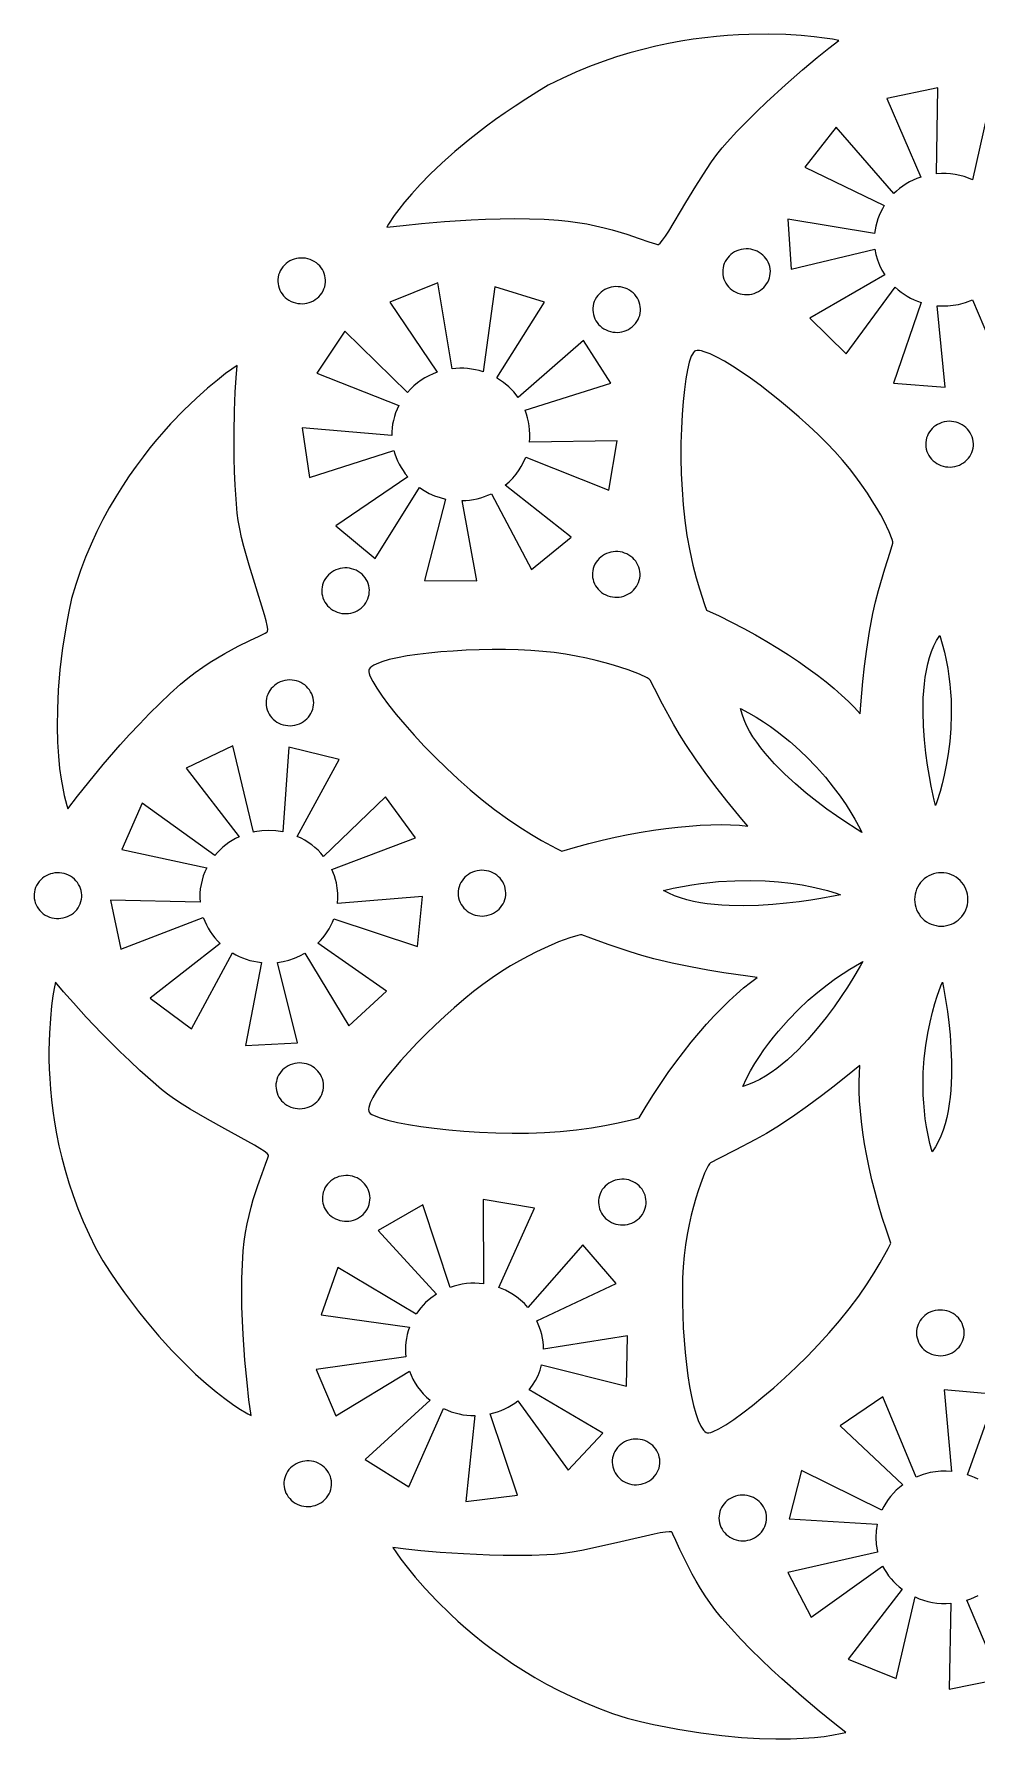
# Model space of a CAD drawing. Extents: x -266 to 266, y -250 to 250.
# Drawn here: x -266 to 10, y -250 to 250 of the extents above; entities that cross this region are included whole.
import ezdxf

# ---------------------------------------------------------------- set-up
doc = ezdxf.new("R2010")
doc.units = 0
doc.layers.add('LAYER_1', color=18, linetype='CONTINUOUS')

msp = doc.modelspace()

# ---------------------------------------------------------------- linework, layer by layer
at = {"layer": 'LAYER_1'}
for points in [[(-162.71, 193.34), (-157.93, 193.9), (-152.57, 194.45), (-145.78, 195.02), (-137.95, 195.51), (-133.77, 195.7), (-129.49, 195.82), (-125.16, 195.87), (-120.82, 195.83), (-116.53, 195.69), (-112.34, 195.44), (-109.53, 195.16), (-106.78, 194.79), (-104.1, 194.32), (-101.51, 193.79), (-99.02, 193.2), (-96.65, 192.58), (-92.33, 191.3), (-88.68, 190.09), (-85.84, 189.09), (-83.92, 188.44), (-83.36, 188.29), (-83.07, 188.27), (-82.56, 188.7), (-81.87, 189.53), (-81.03, 190.73), (-80.05, 192.25), (-75.03, 200.58), (-72.08, 205.44), (-69, 210.27), (-67.45, 212.55), (-65.91, 214.69), (-64.41, 216.63), (-62.94, 218.33), (-60.05, 221.42), (-57.14, 224.4), (-54.23, 227.28), (-51.36, 230.03), (-45.84, 235.1), (-40.81, 239.5), (-36.49, 243.12), (-33.12, 245.84), (-30.15, 248.15), (-32.04, 248.5), (-34.32, 248.85), (-37.4, 249.23), (-41.22, 249.59), (-45.73, 249.87), (-50.87, 250), (-56.57, 249.93), (-59.61, 249.8), (-62.78, 249.6), (-66.05, 249.32), (-69.43, 248.95), (-72.9, 248.49), (-76.47, 247.92), (-80.11, 247.24), (-83.83, 246.45), (-87.62, 245.53), (-91.46, 244.48), (-95.36, 243.29), (-99.3, 241.96), (-103.28, 240.46), (-107.28, 238.81), (-111.31, 236.99), (-115.35, 234.99), (-118.74, 232.93), (-121.98, 230.9), (-125.07, 228.88), (-128.01, 226.88), (-130.81, 224.91), (-133.46, 222.97), (-138.36, 219.2), (-142.73, 215.58), (-146.6, 212.14), (-149.98, 208.91), (-152.91, 205.91), (-155.4, 203.17), (-157.48, 200.71), (-159.18, 198.57), (-160.51, 196.75), (-162.19, 194.23)], [(-58.77, 186.85), (-59.46, 186.66), (-60.11, 186.42), (-60.73, 186.11), (-61.3, 185.76), (-61.83, 185.35), (-62.32, 184.9), (-62.75, 184.41), (-63.14, 183.88), (-63.47, 183.32), (-63.74, 182.73), (-63.96, 182.12), (-64.11, 181.48), (-64.2, 180.83), (-64.22, 180.17), (-64.17, 179.5), (-64.05, 178.82), (-63.86, 178.17), (-63.6, 177.54), (-63.28, 176.95), (-62.91, 176.4), (-62.49, 175.89), (-62.02, 175.43), (-61.51, 175.01), (-60.96, 174.64), (-60.37, 174.32), (-59.76, 174.06), (-59.12, 173.85), (-58.46, 173.7), (-57.78, 173.62), (-57.09, 173.6), (-56.39, 173.65), (-55.69, 173.76), (-55, 173.95), (-54.35, 174.2), (-53.73, 174.5), (-53.16, 174.86), (-52.63, 175.26), (-52.15, 175.71), (-51.71, 176.2), (-51.32, 176.73), (-50.99, 177.29), (-50.72, 177.88), (-50.5, 178.49), (-50.35, 179.13), (-50.26, 179.78), (-50.24, 180.44), (-50.29, 181.11), (-50.41, 181.79), (-50.61, 182.44), (-50.86, 183.07), (-51.18, 183.66), (-51.55, 184.21), (-51.97, 184.72), (-52.44, 185.18), (-52.95, 185.6), (-53.5, 185.97), (-54.09, 186.29), (-54.7, 186.55), (-55.34, 186.76), (-56, 186.91), (-56.68, 186.99), (-57.37, 187.01), (-58.07, 186.96)], [(-193.6, 181.19), (-193.95, 180.6), (-194.23, 179.98), (-194.44, 179.35), (-194.58, 178.71), (-194.66, 178.06), (-194.67, 177.41), (-194.61, 176.77), (-194.49, 176.13), (-194.31, 175.51), (-194.07, 174.91), (-193.77, 174.33), (-193.41, 173.78), (-192.99, 173.26), (-192.52, 172.78), (-191.99, 172.34), (-191.4, 171.95), (-190.78, 171.61), (-190.14, 171.35), (-189.48, 171.15), (-188.81, 171.01), (-188.13, 170.94), (-187.46, 170.93), (-186.79, 170.98), (-186.13, 171.1), (-185.48, 171.27), (-184.85, 171.5), (-184.25, 171.79), (-183.68, 172.14), (-183.14, 172.54), (-182.63, 172.99), (-182.18, 173.5), (-181.77, 174.06), (-181.42, 174.66), (-181.14, 175.28), (-180.93, 175.91), (-180.79, 176.55), (-180.71, 177.2), (-180.7, 177.84), (-180.76, 178.49), (-180.88, 179.12), (-181.06, 179.74), (-181.3, 180.34), (-181.6, 180.92), (-181.96, 181.47), (-182.38, 181.99), (-182.85, 182.47), (-183.38, 182.91), (-183.97, 183.31), (-184.59, 183.64), (-185.23, 183.91), (-185.89, 184.11), (-186.56, 184.24), (-187.23, 184.32), (-187.91, 184.33), (-188.58, 184.27), (-189.24, 184.16), (-189.89, 183.99), (-190.51, 183.75), (-191.12, 183.47), (-191.69, 183.12), (-192.23, 182.72), (-192.74, 182.26), (-193.19, 181.75)], [(-116.48, 171.37), (-131.05, 175.83), (-134.5, 150.98), (-135.61, 151.31), (-136.74, 151.57), (-137.87, 151.77), (-139.01, 151.91), (-140.15, 151.98), (-141.3, 152), (-142.43, 151.95), (-143.56, 151.84), (-147.77, 177.08), (-161.84, 171.35), (-147.92, 150.83), (-149.16, 150.35), (-150.37, 149.8), (-151.54, 149.17), (-152.66, 148.46), (-153.75, 147.68), (-154.78, 146.82), (-155.75, 145.9), (-156.67, 144.9), (-175.05, 162.92), (-183.27, 150.55), (-159.23, 141.06), (-159.72, 139.99), (-160.15, 138.91), (-160.5, 137.82), (-160.79, 136.71), (-161, 135.6), (-161.15, 134.48), (-161.22, 133.36), (-161.24, 132.25), (-187.56, 134.48), (-185.39, 119.96), (-160.64, 127.92), (-160.34, 126.87), (-159.98, 125.85), (-159.56, 124.84), (-159.08, 123.85), (-158.54, 122.89), (-157.95, 121.96), (-157.3, 121.06), (-156.59, 120.19), (-177.63, 105.82), (-166.11, 96.17), (-153.15, 117.04), (-151.78, 116.13), (-150.26, 115.3), (-148.7, 114.61), (-147.11, 114.06), (-145.49, 113.64), (-151.65, 89.71), (-136.36, 89.6), (-140.65, 113.17), (-139.53, 113.22), (-138.42, 113.33), (-137.32, 113.5), (-136.22, 113.72), (-135.15, 114), (-134.09, 114.34), (-133.05, 114.74), (-132.03, 115.18), (-120.32, 92.98), (-108.65, 102.46), (-127.99, 117.7), (-126.84, 118.7), (-125.77, 119.79), (-124.77, 120.98), (-123.86, 122.25), (-123.3, 123.15), (-122.81, 124.08), (-121.97, 125.96), (-97.59, 116.2), (-95.18, 130.69), (-120.91, 130.3), (-120.8, 131.5), (-120.77, 132.7), (-120.82, 133.89), (-120.95, 135.08), (-121.14, 136.26), (-121.42, 137.42), (-121.76, 138.56), (-122.18, 139.69), (-97, 147.63), (-105.01, 160.12), (-124.24, 143.46), (-125.47, 145.04), (-126.89, 146.51), (-128.48, 147.84), (-130.24, 149.03), (-130.47, 149.17)], [(-101.23, 172.8), (-101.58, 172.2), (-101.86, 171.58), (-102.06, 170.95), (-102.21, 170.31), (-102.28, 169.66), (-102.29, 169.02), (-102.24, 168.37), (-102.12, 167.74), (-101.94, 167.12), (-101.7, 166.52), (-101.39, 165.94), (-101.03, 165.39), (-100.62, 164.87), (-100.14, 164.39), (-99.61, 163.95), (-99.03, 163.55), (-98.4, 163.22), (-97.76, 162.95), (-97.1, 162.75), (-96.43, 162.61), (-95.76, 162.54), (-95.08, 162.53), (-94.41, 162.59), (-93.75, 162.7), (-93.11, 162.87), (-92.48, 163.1), (-91.88, 163.39), (-91.3, 163.74), (-90.76, 164.14), (-90.26, 164.6), (-89.8, 165.1), (-89.39, 165.67), (-89.04, 166.26), (-88.76, 166.88), (-88.55, 167.51), (-88.41, 168.15), (-88.34, 168.8), (-88.33, 169.45), (-88.38, 170.09), (-88.5, 170.72), (-88.68, 171.35), (-88.92, 171.95), (-89.23, 172.53), (-89.59, 173.08), (-90, 173.6), (-90.48, 174.08), (-91.01, 174.52), (-91.59, 174.91), (-92.22, 175.24), (-92.86, 175.51), (-93.52, 175.71), (-94.19, 175.85), (-94.86, 175.92), (-95.53, 175.93), (-96.2, 175.88), (-96.87, 175.76), (-97.51, 175.59), (-98.14, 175.36), (-98.74, 175.07), (-99.32, 174.72), (-99.86, 174.32), (-100.36, 173.87), (-100.82, 173.36)], [(-23.9, 50.68), (-23.72, 53.31), (-23.12, 60.14), (-22.62, 64.63), (-21.97, 69.58), (-21.17, 74.79), (-20.19, 80.06), (-19.42, 83.45), (-18.54, 86.84), (-16.68, 93.17), (-15.1, 98.1), (-14.3, 100.71), (-14.33, 101.12), (-14.52, 101.81), (-15.39, 104.01), (-16.89, 107.12), (-17.88, 108.97), (-19.03, 110.97), (-20.33, 113.11), (-21.78, 115.36), (-23.39, 117.71), (-25.15, 120.12), (-27.06, 122.59), (-29.12, 125.07), (-31.32, 127.56), (-33.68, 130.02), (-36.26, 132.56), (-38.96, 135.1), (-41.76, 137.62), (-44.62, 140.1), (-47.52, 142.51), (-50.41, 144.83), (-53.27, 147.02), (-56.06, 149.07), (-58.75, 150.95), (-61.31, 152.63), (-63.71, 154.08), (-65.92, 155.29), (-67.9, 156.23), (-69.62, 156.86), (-70.38, 157.06), (-71.06, 157.17), (-71.65, 157.2), (-72.17, 157.14), (-72.49, 156.97), (-72.8, 156.65), (-73.11, 156.16), (-73.42, 155.52), (-74, 153.81), (-74.54, 151.58), (-75.03, 148.86), (-75.46, 145.73), (-75.83, 142.22), (-76.12, 138.4), (-76.32, 134.33), (-76.44, 130.04), (-76.45, 125.6), (-76.35, 121.06), (-76.14, 116.47), (-75.8, 111.89), (-75.32, 107.37), (-74.7, 102.97), (-73.87, 98.43), (-72.95, 94.26), (-71.99, 90.54), (-71.06, 87.32), (-69.56, 82.73), (-68.94, 81.07), (-65.23, 79.34), (-61.61, 77.54), (-58.06, 75.69), (-54.62, 73.8), (-51.28, 71.87), (-48.05, 69.91), (-44.94, 67.94), (-41.97, 65.95), (-39.13, 63.96), (-36.44, 61.98), (-33.91, 60.01), (-31.54, 58.06), (-29.35, 56.15), (-27.34, 54.28), (-25.52, 52.45)], [(-256.24, 22.8), (-253.38, 26.52), (-250.11, 30.63), (-245.87, 35.76), (-240.86, 41.55), (-238.13, 44.59), (-235.28, 47.65), (-232.33, 50.71), (-229.32, 53.71), (-226.27, 56.6), (-223.19, 59.35), (-221.06, 61.11), (-218.88, 62.77), (-216.69, 64.31), (-214.5, 65.75), (-212.35, 67.08), (-210.24, 68.31), (-206.31, 70.44), (-202.88, 72.15), (-200.17, 73.45), (-198.36, 74.33), (-197.86, 74.62), (-197.66, 74.81), (-197.62, 75.46), (-197.78, 76.51), (-198.11, 77.92), (-198.59, 79.65), (-201.44, 88.87), (-203.09, 94.27), (-204.63, 99.74), (-205.29, 102.39), (-205.85, 104.93), (-206.28, 107.32), (-206.57, 109.5), (-206.91, 113.64), (-207.17, 117.72), (-207.35, 121.72), (-207.45, 125.61), (-207.5, 132.95), (-207.37, 139.48), (-207.14, 144.97), (-206.88, 149.19), (-206.59, 152.85), (-208.16, 151.77), (-209.98, 150.43), (-212.39, 148.55), (-215.29, 146.13), (-218.6, 143.17), (-222.23, 139.69), (-226.1, 135.67), (-228.1, 133.46), (-230.12, 131.11), (-232.16, 128.64), (-234.2, 126.03), (-236.24, 123.29), (-238.26, 120.42), (-240.25, 117.41), (-242.21, 114.28), (-244.12, 111.01), (-245.97, 107.61), (-247.75, 104.07), (-249.44, 100.41), (-251.05, 96.61), (-252.55, 92.68), (-253.94, 88.62), (-255.21, 84.43), (-255.98, 80.66), (-256.66, 77), (-257.26, 73.46), (-257.77, 70.04), (-258.2, 66.74), (-258.56, 63.55), (-259.07, 57.54), (-259.33, 52.01), (-259.39, 46.95), (-259.27, 42.37), (-259.01, 38.27), (-258.65, 34.65), (-258.22, 31.51), (-257.76, 28.86), (-257.31, 26.68), (-256.55, 23.77)], [(0.78, 136.27), (0.09, 136.08), (-0.56, 135.84), (-1.18, 135.53), (-1.75, 135.18), (-2.28, 134.77), (-2.76, 134.32), (-3.2, 133.83), (-3.58, 133.3), (-3.92, 132.74), (-4.19, 132.15), (-4.4, 131.54), (-4.56, 130.9), (-4.65, 130.25), (-4.67, 129.59), (-4.62, 128.92), (-4.5, 128.25), (-4.3, 127.59), (-4.05, 126.96), (-3.73, 126.37), (-3.36, 125.82), (-2.94, 125.31), (-2.47, 124.85), (-1.95, 124.43), (-1.4, 124.06), (-0.82, 123.74), (-0.21, 123.48), (0.43, 123.27), (1.09, 123.13), (1.77, 123.04), (2.46, 123.02), (3.16, 123.07), (3.86, 123.19), (4.55, 123.37), (5.2, 123.62), (5.82, 123.92), (6.39, 124.28), (6.92, 124.68), (7.41, 125.13), (7.84, 125.62), (8.23, 126.15), (8.56, 126.71), (8.83, 127.3), (9.05, 127.91), (9.2, 128.55), (9.29, 129.2), (9.31, 129.86), (9.26, 130.53), (9.14, 131.21), (8.95, 131.87), (8.69, 132.49), (8.37, 133.08), (8, 133.63), (7.58, 134.14), (7.11, 134.61), (6.6, 135.02), (6.05, 135.39), (5.46, 135.71), (4.85, 135.97), (4.21, 136.18), (3.55, 136.33), (2.87, 136.41), (2.18, 136.43), (1.48, 136.38)], [(-101.35, 95.09), (-101.7, 94.49), (-101.98, 93.88), (-102.19, 93.25), (-102.33, 92.6), (-102.41, 91.96), (-102.42, 91.31), (-102.36, 90.67), (-102.24, 90.03), (-102.06, 89.41), (-101.82, 88.81), (-101.52, 88.23), (-101.16, 87.68), (-100.74, 87.16), (-100.27, 86.68), (-99.74, 86.24), (-99.15, 85.85), (-98.53, 85.51), (-97.88, 85.25), (-97.23, 85.04), (-96.56, 84.91), (-95.88, 84.84), (-95.21, 84.83), (-94.54, 84.88), (-93.88, 84.99), (-93.23, 85.17), (-92.6, 85.4), (-92, 85.69), (-91.43, 86.03), (-90.89, 86.44), (-90.38, 86.89), (-89.93, 87.4), (-89.52, 87.96), (-89.17, 88.56), (-88.89, 89.17), (-88.68, 89.81), (-88.54, 90.45), (-88.46, 91.09), (-88.45, 91.74), (-88.51, 92.38), (-88.63, 93.02), (-88.81, 93.64), (-89.05, 94.24), (-89.35, 94.82), (-89.71, 95.37), (-90.13, 95.89), (-90.6, 96.37), (-91.13, 96.81), (-91.72, 97.21), (-92.34, 97.54), (-92.98, 97.81), (-93.64, 98.01), (-94.31, 98.14), (-94.98, 98.22), (-95.66, 98.22), (-96.33, 98.17), (-96.99, 98.06), (-97.64, 97.89), (-98.26, 97.65), (-98.87, 97.36), (-99.44, 97.02), (-99.98, 96.62), (-100.48, 96.16), (-100.94, 95.65)], [(-180.73, 90.3), (-181.07, 89.7), (-181.35, 89.08), (-181.56, 88.45), (-181.7, 87.81), (-181.78, 87.16), (-181.79, 86.51), (-181.73, 85.87), (-181.62, 85.24), (-181.44, 84.62), (-181.19, 84.01), (-180.89, 83.43), (-180.53, 82.88), (-180.11, 82.36), (-179.64, 81.88), (-179.11, 81.44), (-178.52, 81.05), (-177.9, 80.72), (-177.26, 80.45), (-176.6, 80.25), (-175.93, 80.11), (-175.26, 80.04), (-174.58, 80.03), (-173.91, 80.08), (-173.25, 80.2), (-172.61, 80.37), (-171.98, 80.6), (-171.37, 80.89), (-170.8, 81.24), (-170.26, 81.64), (-169.76, 82.09), (-169.3, 82.6), (-168.89, 83.16), (-168.54, 83.76), (-168.26, 84.38), (-168.05, 85.01), (-167.91, 85.65), (-167.84, 86.3), (-167.83, 86.95), (-167.88, 87.59), (-168, 88.22), (-168.18, 88.84), (-168.42, 89.44), (-168.72, 90.02), (-169.08, 90.57), (-169.5, 91.09), (-169.98, 91.58), (-170.51, 92.01), (-171.09, 92.41), (-171.71, 92.74), (-172.36, 93.01), (-173.02, 93.21), (-173.68, 93.35), (-174.36, 93.42), (-175.03, 93.43), (-175.7, 93.38), (-176.36, 93.26), (-177.01, 93.09), (-177.64, 92.86), (-178.24, 92.57), (-178.82, 92.22), (-179.36, 91.82), (-179.86, 91.37), (-180.32, 90.86)], [(-1.82, 23.79), (-2.19, 25.31), (-3.07, 29.44), (-3.59, 32.29), (-4.12, 35.55), (-4.62, 39.15), (-5.03, 43.01), (-5.32, 47.05), (-5.46, 51.18), (-5.39, 55.34), (-5.27, 57.4), (-5.08, 59.43), (-4.81, 61.43), (-4.48, 63.39), (-4.06, 65.29), (-3.55, 67.13), (-2.96, 68.89), (-2.26, 70.57), (-1.47, 72.16), (-0.56, 73.64), (0.17, 71.19), (0.79, 68.77), (1.33, 66.36), (1.77, 63.98), (2.13, 61.63), (2.41, 59.32), (2.61, 57.04), (2.75, 54.81), (2.82, 52.62), (2.83, 50.48), (2.69, 46.37), (2.38, 42.5), (1.92, 38.9), (1.37, 35.61), (0.77, 32.66), (0.14, 30.08), (-0.46, 27.9), (-1.43, 24.86)], [(-56.83, 17.72), (-58.57, 19.75), (-62.99, 25.14), (-65.83, 28.74), (-68.88, 32.78), (-72.01, 37.11), (-75.04, 41.6), (-76.9, 44.58), (-78.68, 47.63), (-81.82, 53.47), (-84.18, 58.11), (-85.46, 60.54), (-85.76, 60.81), (-86.4, 61.2), (-88.6, 62.23), (-91.92, 63.52), (-96.21, 64.92), (-98.69, 65.63), (-101.35, 66.33), (-104.2, 66.99), (-107.2, 67.6), (-110.35, 68.14), (-113.62, 68.6), (-117, 68.97), (-120.48, 69.23), (-124.17, 69.39), (-127.95, 69.47), (-131.79, 69.47), (-135.65, 69.41), (-139.48, 69.27), (-143.24, 69.06), (-146.89, 68.79), (-150.38, 68.46), (-153.69, 68.06), (-156.75, 67.61), (-159.54, 67.09), (-162.02, 66.53), (-164.13, 65.91), (-165.84, 65.25), (-166.53, 64.9), (-167.11, 64.54), (-167.56, 64.16), (-167.89, 63.78), (-168.01, 63.45), (-168.01, 63), (-167.89, 62.45), (-167.65, 61.78), (-166.86, 60.15), (-165.66, 58.17), (-164.08, 55.86), (-162.17, 53.29), (-159.94, 50.49), (-157.43, 47.52), (-154.68, 44.4), (-151.71, 41.2), (-148.55, 37.95), (-145.25, 34.7), (-141.82, 31.49), (-138.31, 28.37), (-134.74, 25.38), (-131.15, 22.58), (-127.32, 19.81), (-123.68, 17.37), (-120.32, 15.28), (-117.36, 13.54), (-112.99, 11.17), (-111.36, 10.37), (-107.42, 11.53), (-103.49, 12.6), (-99.58, 13.57), (-95.72, 14.45), (-91.91, 15.23), (-88.16, 15.92), (-84.48, 16.52), (-80.89, 17.02), (-77.41, 17.42), (-74.03, 17.74), (-70.78, 17.96), (-67.67, 18.1), (-64.7, 18.14), (-61.9, 18.09), (-59.27, 17.95)], [(-197.98, 52.46), (-197.8, 51.8), (-197.55, 51.17), (-197.24, 50.58), (-196.88, 50.02), (-196.46, 49.51), (-196, 49.04), (-195.49, 48.61), (-194.95, 48.24), (-194.37, 47.91), (-193.76, 47.64), (-193.12, 47.43), (-192.46, 47.27), (-191.78, 47.18), (-191.09, 47.15), (-190.39, 47.19), (-189.69, 47.3), (-189, 47.48), (-188.34, 47.72), (-187.73, 48.01), (-187.15, 48.36), (-186.61, 48.76), (-186.12, 49.21), (-185.68, 49.69), (-185.29, 50.22), (-184.95, 50.77), (-184.67, 51.36), (-184.44, 51.97), (-184.28, 52.6), (-184.19, 53.25), (-184.16, 53.91), (-184.2, 54.58), (-184.31, 55.26), (-184.5, 55.92), (-184.74, 56.55), (-185.05, 57.14), (-185.42, 57.7), (-185.83, 58.21), (-186.3, 58.68), (-186.8, 59.11), (-187.35, 59.48), (-187.93, 59.81), (-188.54, 60.08), (-189.18, 60.29), (-189.83, 60.45), (-190.51, 60.54), (-191.2, 60.57), (-191.9, 60.53), (-192.61, 60.42), (-193.3, 60.24), (-193.95, 60), (-194.57, 59.71), (-195.15, 59.36), (-195.68, 58.96), (-196.17, 58.51), (-196.62, 58.03), (-197.01, 57.51), (-197.35, 56.95), (-197.63, 56.36), (-197.85, 55.75), (-198.01, 55.12), (-198.11, 54.47), (-198.14, 53.81), (-198.1, 53.14)], [(-23.39, 15.88), (-24.76, 16.72), (-28.41, 19.07), (-30.86, 20.74), (-33.63, 22.71), (-36.61, 24.94), (-39.73, 27.41), (-42.89, 30.09), (-46.01, 32.94), (-49, 35.95), (-50.42, 37.5), (-51.78, 39.08), (-53.05, 40.68), (-54.24, 42.3), (-55.34, 43.93), (-56.32, 45.58), (-57.19, 47.24), (-57.92, 48.91), (-58.51, 50.57), (-58.95, 52.24), (-56.64, 50.98), (-54.42, 49.68), (-52.28, 48.32), (-50.23, 46.93), (-48.25, 45.5), (-46.36, 44.04), (-44.55, 42.55), (-42.82, 41.05), (-39.6, 38.02), (-36.68, 35), (-34.08, 32.03), (-31.77, 29.17), (-29.76, 26.46), (-28.03, 23.95), (-26.59, 21.69), (-25.42, 19.73), (-23.89, 16.91)], [(-207.89, 41.24), (-221.57, 34.7), (-206, 14.57), (-207.04, 14.06), (-208.04, 13.49), (-209, 12.88), (-209.91, 12.21), (-210.79, 11.5), (-211.61, 10.75), (-212.39, 9.96), (-213.13, 9.12), (-234.47, 24.41), (-240.4, 10.9), (-215.52, 5.48), (-216.06, 4.31), (-216.52, 3.11), (-216.9, 1.87), (-217.2, 0.61), (-217.41, -0.67), (-217.53, -1.97), (-217.55, -3.29), (-217.48, -4.62), (-243.75, -3.98), (-240.67, -18.35), (-216.53, -9.08), (-216.11, -10.18), (-215.63, -11.24), (-215.09, -12.26), (-214.5, -13.24), (-213.84, -14.18), (-213.13, -15.08), (-212.38, -15.94), (-211.57, -16.75), (-232.07, -32.74), (-219.97, -41.71), (-208, -19.45), (-207.03, -20), (-206.02, -20.5), (-204.99, -20.94), (-203.93, -21.33), (-202.85, -21.66), (-201.75, -21.93), (-200.62, -22.14), (-199.48, -22.29), (-204.14, -46.66), (-188.87, -45.89), (-194.73, -22.25), (-193.08, -21.98), (-191.4, -21.56), (-189.78, -21.01), (-188.24, -20.35), (-186.77, -19.56), (-173.81, -40.84), (-162.76, -30.7), (-182.95, -16.66), (-182.19, -15.88), (-181.47, -15.06), (-180.8, -14.2), (-180.18, -13.31), (-179.61, -12.39), (-179.1, -11.44), (-178.64, -10.46), (-178.23, -9.46), (-153.71, -17.56), (-152.22, -2.96), (-177.17, -4.95), (-177.07, -3.47), (-177.09, -1.96), (-177.23, -0.45), (-177.51, 1.07), (-177.76, 2.09), (-178.07, 3.09), (-178.85, 5), (-154.27, 14.3), (-163.06, 26.3), (-181.24, 8.82), (-182.03, 9.75), (-182.88, 10.63), (-183.78, 11.46), (-184.73, 12.22), (-185.73, 12.94), (-186.77, 13.59), (-187.85, 14.18), (-188.96, 14.7), (-176.67, 37.24), (-191.49, 40.84), (-193.18, 16.03), (-195.21, 16.34), (-197.29, 16.45), (-199.4, 16.34), (-201.53, 16.02), (-201.79, 15.96)], [(-265.08, 0.88), (-265.43, 0.28), (-265.71, -0.33), (-265.92, -0.97), (-266.06, -1.61), (-266.14, -2.25), (-266.15, -2.9), (-266.09, -3.54), (-265.97, -4.18), (-265.79, -4.8), (-265.55, -5.4), (-265.25, -5.98), (-264.89, -6.53), (-264.47, -7.05), (-264, -7.53), (-263.47, -7.97), (-262.88, -8.36), (-262.26, -8.7), (-261.62, -8.97), (-260.96, -9.17), (-260.29, -9.3), (-259.62, -9.37), (-258.94, -9.38), (-258.27, -9.33), (-257.61, -9.22), (-256.96, -9.04), (-256.34, -8.81), (-255.73, -8.52), (-255.16, -8.18), (-254.62, -7.78), (-254.12, -7.32), (-253.66, -6.81), (-253.25, -6.25), (-252.9, -5.65), (-252.62, -5.04), (-252.41, -4.41), (-252.27, -3.76), (-252.19, -3.12), (-252.18, -2.47), (-252.24, -1.83), (-252.36, -1.19), (-252.54, -0.57), (-252.78, 0.03), (-253.08, 0.61), (-253.44, 1.16), (-253.86, 1.68), (-254.33, 2.16), (-254.86, 2.6), (-255.45, 2.99), (-256.07, 3.33), (-256.71, 3.59), (-257.37, 3.8), (-258.04, 3.93), (-258.72, 4), (-259.39, 4.01), (-260.06, 3.96), (-260.72, 3.85), (-261.37, 3.67), (-262, 3.44), (-262.6, 3.15), (-263.17, 2.81), (-263.71, 2.41), (-264.22, 1.95), (-264.67, 1.44)], [(-141.64, -3.36), (-141.46, -4.02), (-141.21, -4.65), (-140.9, -5.24), (-140.53, -5.79), (-140.12, -6.31), (-139.66, -6.78), (-139.15, -7.2), (-138.6, -7.58), (-138.02, -7.9), (-137.41, -8.17), (-136.78, -8.39), (-136.12, -8.54), (-135.44, -8.63), (-134.75, -8.66), (-134.05, -8.62), (-133.35, -8.51), (-132.66, -8.34), (-132, -8.1), (-131.38, -7.8), (-130.81, -7.45), (-130.27, -7.06), (-129.78, -6.61), (-129.34, -6.12), (-128.95, -5.6), (-128.61, -5.05), (-128.33, -4.46), (-128.1, -3.85), (-127.94, -3.22), (-127.85, -2.57), (-127.82, -1.9), (-127.86, -1.23), (-127.97, -0.56), (-128.15, 0.1), (-128.4, 0.73), (-128.71, 1.33), (-129.08, 1.88), (-129.49, 2.4), (-129.95, 2.87), (-130.46, 3.29), (-131.01, 3.67), (-131.59, 3.99), (-132.2, 4.26), (-132.83, 4.47), (-133.49, 4.63), (-134.17, 4.72), (-134.86, 4.75), (-135.56, 4.71), (-136.26, 4.6), (-136.95, 4.43), (-137.61, 4.19), (-138.23, 3.89), (-138.8, 3.54), (-139.34, 3.14), (-139.83, 2.7), (-140.27, 2.21), (-140.66, 1.69), (-141, 1.13), (-141.28, 0.55), (-141.51, -0.06), (-141.67, -0.7), (-141.76, -1.35), (-141.79, -2.01), (-141.75, -2.68)], [(-29.62, -2.41), (-31.19, -2.74), (-35.46, -3.53), (-38.41, -4), (-41.79, -4.48), (-45.53, -4.92), (-49.53, -5.29), (-53.73, -5.55), (-58.03, -5.67), (-62.35, -5.6), (-64.5, -5.48), (-66.63, -5.3), (-68.72, -5.06), (-70.76, -4.75), (-72.76, -4.36), (-74.68, -3.89), (-76.54, -3.34), (-78.3, -2.71), (-79.98, -1.97), (-81.55, -1.14), (-78.73, -0.51), (-75.97, 0.03), (-73.26, 0.5), (-70.61, 0.88), (-68.02, 1.19), (-65.49, 1.43), (-60.64, 1.71), (-56.06, 1.77), (-51.79, 1.64), (-47.83, 1.35), (-44.21, 0.94), (-40.94, 0.45), (-38.05, -0.1), (-35.55, -0.66), (-33.47, -1.19), (-30.61, -2.06)], [(-54.14, -26.69), (-56.86, -26.34), (-63.92, -25.31), (-68.56, -24.54), (-73.66, -23.6), (-79.02, -22.48), (-84.44, -21.2), (-87.92, -20.24), (-91.39, -19.18), (-97.84, -16.97), (-102.87, -15.14), (-105.53, -14.2), (-105.95, -14.2), (-106.69, -14.34), (-109.04, -15.03), (-112.37, -16.26), (-116.51, -18.05), (-118.82, -19.16), (-121.26, -20.4), (-123.81, -21.78), (-126.43, -23.31), (-129.12, -24.97), (-131.84, -26.78), (-134.57, -28.73), (-137.29, -30.82), (-140.09, -33.13), (-142.92, -35.55), (-145.73, -38.06), (-148.49, -40.64), (-151.19, -43.25), (-153.79, -45.87), (-156.26, -48.46), (-158.57, -51), (-160.7, -53.45), (-162.62, -55.79), (-164.29, -58), (-165.69, -60.03), (-166.79, -61.87), (-167.57, -63.47), (-167.82, -64.18), (-167.99, -64.83), (-168.05, -65.4), (-168.02, -65.89), (-167.87, -66.21), (-167.55, -66.53), (-167.07, -66.86), (-166.42, -67.19), (-164.68, -67.86), (-162.39, -68.52), (-159.6, -69.17), (-156.37, -69.79), (-152.75, -70.37), (-148.8, -70.9), (-144.57, -71.37), (-140.12, -71.76), (-135.5, -72.07), (-130.78, -72.27), (-125.99, -72.37), (-121.2, -72.34), (-116.47, -72.18), (-111.85, -71.88), (-107.08, -71.39), (-102.69, -70.78), (-98.75, -70.11), (-95.35, -69.43), (-90.47, -68.29), (-88.7, -67.81), (-86.66, -64.38), (-84.55, -61.02), (-82.4, -57.75), (-80.2, -54.57), (-77.97, -51.5), (-75.73, -48.54), (-73.47, -45.7), (-71.2, -42.98), (-68.95, -40.39), (-66.71, -37.95), (-64.49, -35.66), (-62.31, -33.52), (-60.18, -31.55), (-58.1, -29.74), (-56.08, -28.12)], [(-23.09, -22), (-23.86, -23.37), (-26.04, -27.02), (-27.61, -29.5), (-29.46, -32.28), (-31.56, -35.3), (-33.91, -38.46), (-36.46, -41.68), (-39.21, -44.86), (-42.12, -47.94), (-43.63, -49.41), (-45.18, -50.82), (-46.75, -52.15), (-48.35, -53.41), (-49.97, -54.57), (-51.62, -55.63), (-53.28, -56.58), (-54.96, -57.4), (-56.64, -58.08), (-58.34, -58.62), (-57.21, -56.33), (-56.01, -54.11), (-54.75, -51.96), (-53.45, -49.89), (-52.1, -47.9), (-50.72, -45.99), (-49.3, -44.15), (-47.87, -42.39), (-44.95, -39.08), (-42.01, -36.08), (-39.11, -33.38), (-36.3, -30.96), (-33.62, -28.84), (-31.14, -27.01), (-28.89, -25.47), (-26.94, -24.21), (-24.12, -22.55)], [(-202.53, -155.18), (-203.13, -150.6), (-203.7, -145.46), (-204.31, -138.93), (-204.84, -131.42), (-205.04, -127.42), (-205.18, -123.31), (-205.24, -119.15), (-205.21, -114.99), (-205.07, -110.87), (-204.81, -106.85), (-204.53, -104.16), (-204.14, -101.52), (-203.66, -98.95), (-203.11, -96.46), (-202.5, -94.07), (-201.86, -91.79), (-200.53, -87.65), (-199.28, -84.14), (-198.24, -81.41), (-197.57, -79.57), (-197.41, -79.03), (-197.4, -78.76), (-197.84, -78.27), (-198.71, -77.61), (-199.96, -76.81), (-201.55, -75.87), (-210.24, -71.07), (-215.31, -68.24), (-220.35, -65.3), (-222.73, -63.81), (-224.96, -62.34), (-226.99, -60.9), (-228.76, -59.5), (-231.98, -56.73), (-235.1, -53.94), (-238.1, -51.16), (-240.97, -48.41), (-246.26, -43.12), (-250.86, -38.3), (-254.64, -34.16), (-257.48, -30.94), (-259.9, -28.09), (-260.26, -29.91), (-260.62, -32.09), (-261.01, -35.04), (-261.38, -38.71), (-261.66, -43.04), (-261.79, -47.97), (-261.78, -50.64), (-261.71, -53.44), (-261.57, -56.36), (-261.35, -59.4), (-261.05, -62.54), (-260.66, -65.78), (-260.17, -69.11), (-259.57, -72.53), (-258.86, -76.03), (-258.03, -79.6), (-257.07, -83.23), (-255.96, -86.91), (-254.72, -90.65), (-253.32, -94.43), (-251.76, -98.24), (-250.03, -102.08), (-248.12, -105.94), (-246.03, -109.82), (-243.88, -113.07), (-241.75, -116.17), (-239.64, -119.13), (-237.55, -121.95), (-235.5, -124.63), (-233.47, -127.17), (-229.53, -131.87), (-225.74, -136.05), (-222.15, -139.75), (-218.78, -142.99), (-215.65, -145.8), (-212.79, -148.18), (-210.23, -150.18), (-207.98, -151.8), (-206.09, -153.08), (-203.46, -154.69)], [(0.2, -28.07), (0.51, -29.6), (1.24, -33.76), (1.67, -36.62), (2.09, -39.9), (2.45, -43.51), (2.73, -47.38), (2.89, -51.42), (2.88, -55.56), (2.66, -59.71), (2.47, -61.77), (2.21, -63.79), (1.88, -65.79), (1.47, -67.73), (0.99, -69.62), (0.42, -71.44), (-0.24, -73.18), (-0.99, -74.84), (-1.84, -76.4), (-2.79, -77.85), (-3.44, -75.38), (-3.98, -72.93), (-4.43, -70.51), (-4.79, -68.12), (-5.07, -65.76), (-5.27, -63.44), (-5.39, -61.16), (-5.45, -58.92), (-5.44, -56.73), (-5.38, -54.59), (-5.1, -50.49), (-4.65, -46.63), (-4.07, -43.05), (-3.41, -39.78), (-2.7, -36.85), (-1.99, -34.29), (-1.31, -32.13), (-0.23, -29.13)], [(-195.09, -59.87), (-194.9, -60.53), (-194.65, -61.16), (-194.34, -61.75), (-193.98, -62.31), (-193.56, -62.82), (-193.1, -63.29), (-192.59, -63.71), (-192.05, -64.09), (-191.47, -64.41), (-190.86, -64.69), (-190.22, -64.9), (-189.56, -65.05), (-188.89, -65.15), (-188.2, -65.17), (-187.5, -65.13), (-186.79, -65.03), (-186.1, -64.85), (-185.45, -64.61), (-184.83, -64.32), (-184.25, -63.97), (-183.72, -63.57), (-183.22, -63.12), (-182.78, -62.64), (-182.39, -62.11), (-182.05, -61.56), (-181.77, -60.97), (-181.55, -60.36), (-181.39, -59.73), (-181.29, -59.08), (-181.26, -58.42), (-181.3, -57.74), (-181.41, -57.07), (-181.6, -56.41), (-181.85, -55.78), (-182.16, -55.18), (-182.52, -54.63), (-182.94, -54.12), (-183.4, -53.65), (-183.91, -53.22), (-184.45, -52.85), (-185.03, -52.52), (-185.64, -52.25), (-186.28, -52.04), (-186.94, -51.88), (-187.61, -51.79), (-188.3, -51.76), (-189, -51.8), (-189.71, -51.91), (-190.4, -52.09), (-191.05, -52.32), (-191.67, -52.62), (-192.25, -52.97), (-192.79, -53.37), (-193.28, -53.81), (-193.72, -54.3), (-194.11, -54.82), (-194.45, -55.38), (-194.73, -55.96), (-194.95, -56.58), (-195.11, -57.21), (-195.21, -57.86), (-195.24, -58.52), (-195.2, -59.19)], [(-23.95, -52.46), (-26.02, -54.18), (-31.51, -58.56), (-35.2, -61.37), (-39.32, -64.41), (-43.75, -67.51), (-48.35, -70.54), (-51.41, -72.4), (-54.55, -74.18), (-60.55, -77.35), (-65.32, -79.73), (-67.82, -81.02), (-68.1, -81.32), (-68.48, -81.94), (-69.5, -84.08), (-70.76, -87.29), (-71.43, -89.26), (-72.11, -91.45), (-72.79, -93.84), (-73.44, -96.42), (-74.05, -99.16), (-74.61, -102.06), (-75.1, -105.09), (-75.5, -108.24), (-75.79, -111.5), (-75.97, -114.84), (-76.04, -118.38), (-76.03, -122.01), (-75.94, -125.7), (-75.77, -129.39), (-75.53, -133.06), (-75.21, -136.66), (-74.84, -140.15), (-74.4, -143.5), (-73.9, -146.66), (-73.35, -149.59), (-72.74, -152.25), (-72.09, -154.61), (-71.39, -156.62), (-70.66, -158.24), (-70.27, -158.9), (-69.88, -159.44), (-69.48, -159.87), (-69.07, -160.17), (-68.73, -160.28), (-68.26, -160.26), (-67.69, -160.13), (-67, -159.89), (-65.32, -159.09), (-63.28, -157.89), (-60.93, -156.32), (-58.29, -154.41), (-55.44, -152.2), (-52.4, -149.72), (-49.23, -147), (-45.96, -144.07), (-42.66, -140.96), (-39.36, -137.71), (-36.1, -134.34), (-32.94, -130.89), (-29.92, -127.39), (-27.09, -123.87), (-24.3, -120.12), (-21.86, -116.57), (-19.77, -113.3), (-18.03, -110.41), (-15.68, -106.16), (-14.88, -104.57), (-16.2, -100.82), (-17.41, -97.08), (-18.53, -93.36), (-19.54, -89.68), (-20.46, -86.04), (-21.27, -82.46), (-21.98, -78.95), (-22.6, -75.52), (-23.11, -72.19), (-23.52, -68.96), (-23.84, -65.85), (-24.06, -62.86), (-24.18, -60.02), (-24.2, -57.33), (-24.12, -54.81)], [(-178.41, -97.1), (-177.79, -97.44), (-177.15, -97.71), (-176.5, -97.92), (-175.83, -98.07), (-175.16, -98.15), (-174.48, -98.16), (-173.81, -98.12), (-173.15, -98.01), (-172.5, -97.85), (-171.87, -97.62), (-171.26, -97.34), (-170.68, -97), (-170.14, -96.61), (-169.63, -96.16), (-169.16, -95.66), (-168.75, -95.1), (-168.39, -94.51), (-168.11, -93.89), (-167.89, -93.26), (-167.74, -92.62), (-167.65, -91.98), (-167.64, -91.33), (-167.68, -90.69), (-167.79, -90.05), (-167.97, -89.43), (-168.2, -88.82), (-168.49, -88.24), (-168.85, -87.69), (-169.26, -87.16), (-169.73, -86.67), (-170.25, -86.23), (-170.83, -85.83), (-171.45, -85.49), (-172.09, -85.21), (-172.74, -85), (-173.41, -84.86), (-174.08, -84.78), (-174.76, -84.76), (-175.43, -84.81), (-176.09, -84.91), (-176.74, -85.08), (-177.37, -85.3), (-177.98, -85.58), (-178.56, -85.92), (-179.1, -86.32), (-179.61, -86.77), (-180.07, -87.27), (-180.49, -87.83), (-180.85, -88.42), (-181.13, -89.03), (-181.35, -89.66), (-181.5, -90.3), (-181.59, -90.95), (-181.6, -91.6), (-181.56, -92.24), (-181.45, -92.87), (-181.27, -93.5), (-181.04, -94.1), (-180.75, -94.68), (-180.39, -95.24), (-179.98, -95.76), (-179.51, -96.25), (-178.99, -96.7)], [(-97.43, -98.18), (-96.82, -98.52), (-96.18, -98.8), (-95.52, -99), (-94.85, -99.15), (-94.18, -99.23), (-93.51, -99.25), (-92.83, -99.2), (-92.17, -99.1), (-91.52, -98.93), (-90.89, -98.71), (-90.29, -98.42), (-89.71, -98.08), (-89.16, -97.69), (-88.65, -97.24), (-88.19, -96.74), (-87.77, -96.18), (-87.42, -95.59), (-87.13, -94.97), (-86.91, -94.34), (-86.76, -93.7), (-86.68, -93.06), (-86.66, -92.41), (-86.71, -91.77), (-86.82, -91.13), (-86.99, -90.51), (-87.22, -89.91), (-87.52, -89.32), (-87.87, -88.77), (-88.28, -88.24), (-88.75, -87.76), (-89.28, -87.31), (-89.85, -86.91), (-90.47, -86.57), (-91.11, -86.29), (-91.77, -86.08), (-92.44, -85.94), (-93.11, -85.86), (-93.78, -85.84), (-94.45, -85.89), (-95.12, -85.99), (-95.77, -86.16), (-96.4, -86.38), (-97, -86.67), (-97.58, -87.01), (-98.13, -87.4), (-98.64, -87.85), (-99.1, -88.35), (-99.52, -88.91), (-99.87, -89.5), (-100.16, -90.12), (-100.38, -90.74), (-100.53, -91.38), (-100.61, -92.03), (-100.63, -92.68), (-100.58, -93.32), (-100.47, -93.96), (-100.3, -94.58), (-100.06, -95.18), (-99.77, -95.77), (-99.42, -96.32), (-99.01, -96.85), (-98.54, -97.33), (-98.01, -97.78)], [(-177.11, -111.75), (-181.94, -125.67), (-156.08, -129.29), (-156.44, -130.36), (-156.73, -131.43), (-156.95, -132.52), (-157.11, -133.61), (-157.2, -134.7), (-157.23, -135.8), (-157.19, -136.89), (-157.09, -137.98), (-183.45, -141.7), (-177.65, -155.27), (-156.09, -142.17), (-155.61, -143.36), (-155.05, -144.53), (-154.41, -145.66), (-153.68, -146.75), (-152.88, -147.8), (-152.01, -148.79), (-151.05, -149.74), (-150.02, -150.63), (-169.02, -168.05), (-156.24, -176.08), (-146.05, -153.14), (-144.95, -153.63), (-143.83, -154.05), (-142.69, -154.4), (-141.54, -154.69), (-140.39, -154.91), (-139.22, -155.06), (-138.06, -155.15), (-136.89, -155.17), (-139.54, -180.4), (-124.39, -178.49), (-132.37, -154.66), (-131.28, -154.38), (-130.21, -154.05), (-129.15, -153.66), (-128.12, -153.21), (-127.11, -152.71), (-126.13, -152.15), (-125.18, -151.54), (-124.27, -150.87), (-109.55, -171.23), (-99.36, -160.3), (-120.94, -147.61), (-119.98, -146.3), (-119.1, -144.85), (-118.36, -143.37), (-117.77, -141.85), (-117.31, -140.3), (-92.45, -146.5), (-92.14, -131.83), (-116.76, -135.66), (-116.8, -134.58), (-116.9, -133.52), (-117.06, -132.45), (-117.28, -131.4), (-117.56, -130.37), (-117.9, -129.35), (-118.3, -128.34), (-118.75, -127.36), (-95.46, -116.41), (-105.2, -105.09), (-121.33, -123.46), (-122.35, -122.34), (-123.48, -121.3), (-124.7, -120.33), (-126.01, -119.44), (-127.9, -118.4), (-129.86, -117.58), (-119.39, -94.3), (-134.45, -91.81), (-134.37, -116.5), (-135.62, -116.39), (-136.86, -116.35), (-138.11, -116.38), (-139.35, -116.48), (-140.58, -116.66), (-141.79, -116.9), (-142.99, -117.22), (-144.16, -117.61), (-152.13, -93.35), (-165.25, -100.88), (-148.12, -119.54), (-149.78, -120.7), (-151.33, -122.04), (-152.74, -123.55), (-154, -125.23), (-154.14, -125.44)], [(1.1, -137.46), (1.79, -137.28), (2.44, -137.04), (3.06, -136.74), (3.64, -136.39), (4.17, -135.99), (4.66, -135.54), (5.1, -135.06), (5.49, -134.53), (5.82, -133.97), (6.1, -133.39), (6.32, -132.78), (6.48, -132.14), (6.58, -131.49), (6.6, -130.83), (6.56, -130.16), (6.44, -129.48), (6.25, -128.82), (6, -128.2), (5.69, -127.6), (5.33, -127.05), (4.91, -126.54), (4.44, -126.07), (3.93, -125.65), (3.39, -125.27), (2.81, -124.95), (2.19, -124.68), (1.56, -124.47), (0.9, -124.32), (0.22, -124.23), (-0.47, -124.21), (-1.17, -124.25), (-1.87, -124.36), (-2.56, -124.54), (-3.22, -124.78), (-3.83, -125.08), (-4.41, -125.43), (-4.94, -125.83), (-5.43, -126.28), (-5.87, -126.76), (-6.26, -127.29), (-6.6, -127.85), (-6.88, -128.43), (-7.1, -129.05), (-7.26, -129.68), (-7.35, -130.33), (-7.38, -130.99), (-7.33, -131.66), (-7.22, -132.34), (-7.03, -133), (-6.78, -133.63), (-6.47, -134.22), (-6.1, -134.77), (-5.68, -135.28), (-5.22, -135.75), (-4.71, -136.17), (-4.16, -136.55), (-3.58, -136.87), (-2.97, -137.14), (-2.33, -137.35), (-1.67, -137.5), (-0.99, -137.59), (-0.3, -137.62), (0.4, -137.58)], [(-93.42, -174.39), (-92.8, -174.73), (-92.16, -175.01), (-91.5, -175.22), (-90.84, -175.36), (-90.16, -175.44), (-89.49, -175.46), (-88.82, -175.41), (-88.15, -175.31), (-87.51, -175.14), (-86.88, -174.92), (-86.27, -174.64), (-85.69, -174.3), (-85.14, -173.9), (-84.64, -173.45), (-84.17, -172.95), (-83.75, -172.39), (-83.4, -171.8), (-83.11, -171.19), (-82.89, -170.56), (-82.74, -169.92), (-82.66, -169.27), (-82.64, -168.62), (-82.69, -167.98), (-82.8, -167.35), (-82.97, -166.72), (-83.21, -166.12), (-83.5, -165.54), (-83.85, -164.98), (-84.26, -164.46), (-84.73, -163.97), (-85.26, -163.52), (-85.84, -163.12), (-86.46, -162.78), (-87.09, -162.51), (-87.75, -162.3), (-88.42, -162.15), (-89.09, -162.07), (-89.76, -162.06), (-90.44, -162.1), (-91.1, -162.21), (-91.75, -162.37), (-92.38, -162.6), (-92.98, -162.88), (-93.56, -163.22), (-94.11, -163.61), (-94.62, -164.06), (-95.08, -164.57), (-95.5, -165.12), (-95.85, -165.71), (-96.14, -166.33), (-96.36, -166.96), (-96.51, -167.6), (-96.59, -168.24), (-96.61, -168.89), (-96.56, -169.53), (-96.45, -170.17), (-96.28, -170.79), (-96.05, -171.4), (-95.75, -171.98), (-95.4, -172.54), (-94.99, -173.06), (-94.52, -173.55), (-94, -173.99)], [(-191.82, -171.59), (-192.17, -172.19), (-192.44, -172.81), (-192.65, -173.44), (-192.8, -174.08), (-192.87, -174.73), (-192.88, -175.38), (-192.82, -176.02), (-192.71, -176.65), (-192.53, -177.27), (-192.28, -177.88), (-191.98, -178.45), (-191.62, -179.01), (-191.2, -179.53), (-190.73, -180.01), (-190.2, -180.45), (-189.62, -180.84), (-188.99, -181.17), (-188.35, -181.44), (-187.69, -181.64), (-187.02, -181.78), (-186.35, -181.85), (-185.67, -181.86), (-185, -181.81), (-184.34, -181.69), (-183.7, -181.52), (-183.07, -181.29), (-182.47, -181), (-181.89, -180.65), (-181.35, -180.25), (-180.85, -179.8), (-180.39, -179.29), (-179.98, -178.73), (-179.63, -178.13), (-179.35, -177.51), (-179.14, -176.88), (-179, -176.24), (-178.93, -175.59), (-178.92, -174.94), (-178.97, -174.3), (-179.09, -173.67), (-179.27, -173.05), (-179.51, -172.45), (-179.81, -171.87), (-180.17, -171.32), (-180.59, -170.8), (-181.07, -170.31), (-181.6, -169.87), (-182.18, -169.48), (-182.8, -169.15), (-183.45, -168.88), (-184.11, -168.68), (-184.77, -168.54), (-185.45, -168.47), (-186.12, -168.46), (-186.79, -168.51), (-187.45, -168.63), (-188.1, -168.8), (-188.73, -169.03), (-189.33, -169.32), (-189.91, -169.67), (-190.45, -170.07), (-190.95, -170.52), (-191.41, -171.03)], [(-56.84, -191.75), (-56.15, -191.57), (-55.5, -191.33), (-54.88, -191.04), (-54.3, -190.68), (-53.77, -190.28), (-53.28, -189.84), (-52.84, -189.35), (-52.45, -188.82), (-52.12, -188.27), (-51.84, -187.68), (-51.62, -187.07), (-51.46, -186.43), (-51.36, -185.78), (-51.34, -185.12), (-51.38, -184.45), (-51.5, -183.78), (-51.68, -183.11), (-51.94, -182.49), (-52.25, -181.89), (-52.61, -181.34), (-53.03, -180.83), (-53.5, -180.36), (-54, -179.94), (-54.55, -179.56), (-55.13, -179.24), (-55.74, -178.97), (-56.38, -178.76), (-57.04, -178.61), (-57.72, -178.52), (-58.41, -178.5), (-59.11, -178.54), (-59.81, -178.65), (-60.5, -178.83), (-61.16, -179.07), (-61.77, -179.37), (-62.35, -179.72), (-62.88, -180.12), (-63.37, -180.57), (-63.81, -181.05), (-64.2, -181.58), (-64.54, -182.14), (-64.82, -182.72), (-65.04, -183.34), (-65.19, -183.97), (-65.29, -184.62), (-65.31, -185.28), (-65.27, -185.95), (-65.15, -186.63), (-64.97, -187.29), (-64.72, -187.92), (-64.41, -188.51), (-64.04, -189.06), (-63.62, -189.57), (-63.16, -190.04), (-62.65, -190.47), (-62.1, -190.84), (-61.52, -191.16), (-60.91, -191.43), (-60.27, -191.64), (-59.61, -191.79), (-58.93, -191.88), (-58.24, -191.91), (-57.54, -191.87)], [(-28.12, -248.09), (-31.84, -245.17), (-35.95, -241.82), (-41.07, -237.5), (-46.85, -232.4), (-49.87, -229.63), (-52.92, -226.74), (-55.95, -223.76), (-58.91, -220.72), (-61.77, -217.65), (-64.47, -214.56), (-66.2, -212.43), (-67.81, -210.26), (-69.31, -208.08), (-70.69, -205.91), (-71.97, -203.77), (-73.13, -201.69), (-75.15, -197.81), (-76.76, -194.44), (-77.97, -191.78), (-78.79, -190), (-79.07, -189.5), (-79.26, -189.3), (-79.93, -189.23), (-81.03, -189.33), (-82.52, -189.58), (-84.34, -189.95), (-94.09, -192.21), (-99.79, -193.51), (-105.56, -194.7), (-108.35, -195.21), (-111.03, -195.61), (-113.53, -195.91), (-115.82, -196.06), (-120.14, -196.18), (-124.41, -196.22), (-128.58, -196.19), (-132.64, -196.09), (-140.27, -195.76), (-147.06, -195.3), (-152.77, -194.8), (-157.15, -194.34), (-160.94, -193.87), (-159.9, -195.43), (-158.59, -197.25), (-156.76, -199.65), (-154.39, -202.55), (-151.48, -205.87), (-148.04, -209.53), (-144.05, -213.44), (-141.86, -215.47), (-139.52, -217.53), (-137.05, -219.61), (-134.44, -221.7), (-131.69, -223.79), (-128.8, -225.88), (-125.78, -227.94), (-122.61, -229.98), (-119.31, -231.97), (-115.86, -233.92), (-112.28, -235.8), (-108.55, -237.61), (-104.68, -239.35), (-100.67, -240.99), (-96.51, -242.53), (-92.22, -243.95), (-88.32, -244.89), (-84.55, -245.73), (-80.9, -246.48), (-77.36, -247.15), (-70.65, -248.24), (-64.43, -249.03), (-58.68, -249.57), (-53.42, -249.88), (-48.65, -250), (-44.37, -249.96), (-40.58, -249.8), (-37.29, -249.55), (-34.5, -249.25), (-32.21, -248.92), (-29.15, -248.35)]]:
    msp.add_lwpolyline(points, close=True, dxfattribs=at)
for points in [[(14.41, 231.2), (9.07, 207.26), (7.85, 207.76), (6.59, 208.19), (5.3, 208.54), (3.98, 208.81), (2.64, 209), (1.28, 209.09), (-0.09, 209.1), (-1.48, 209.02), (-1.14, 234.23), (-16.07, 231.09), (-6.12, 208.05), (-7.25, 207.63), (-8.35, 207.16), (-9.41, 206.63), (-10.42, 206.04), (-11.4, 205.41), (-12.33, 204.72), (-13.21, 203.98), (-14.04, 203.2), (-30.97, 222.67), (-40.16, 210.94), (-16.82, 199.74), (-17.38, 198.8), (-17.88, 197.83), (-18.33, 196.83), (-18.72, 195.81), (-19.05, 194.77), (-19.32, 193.7), (-19.53, 192.63), (-19.67, 191.53), (-45.13, 195.69), (-44.13, 181.06), (-19.57, 186.97), (-19.27, 185.39), (-18.81, 183.78), (-18.22, 182.23), (-17.5, 180.76), (-16.67, 179.37), (-38.69, 166.66), (-27.98, 156.19), (-13.6, 175.74), (-12.77, 175.02), (-11.91, 174.34), (-11.01, 173.7), (-10.07, 173.12), (-9.1, 172.59), (-8.1, 172.11), (-7.08, 171.68), (-6.03, 171.3), (-14.17, 147.67), (1.06, 146.43), (-1.32, 170.33), (0.23, 170.26), (1.79, 170.29), (3.37, 170.45), (4.95, 170.73), (7.04, 171.3), (9.02, 172.07), (19.02, 148.6)], [(10.67, -173.86), (9.68, -173.37), (8.65, -172.93), (7.61, -172.55), (15.95, -148.99), (0.73, -147.62), (2.91, -171.55), (1.36, -171.46), (-0.2, -171.48), (-1.78, -171.63), (-3.37, -171.9), (-5.47, -172.45), (-7.45, -173.2), (-17.25, -149.65), (-29.72, -158.14), (-11.43, -175.51), (-12.4, -176.27), (-13.31, -177.09), (-14.16, -177.96), (-14.96, -178.87), (-15.7, -179.83), (-16.37, -180.83), (-16.98, -181.87), (-17.53, -182.94), (-41.07, -171.24), (-44.76, -185.48), (-18.89, -186.99), (-19.21, -188.95), (-19.31, -190.94), (-19.19, -192.97), (-18.84, -195.01), (-18.79, -195.26), (-45.1, -201.21), (-38.23, -214.31), (-17.31, -199.29), (-16.78, -200.28), (-16.18, -201.24), (-15.54, -202.16), (-14.85, -203.04), (-14.1, -203.87), (-13.31, -204.66), (-12.48, -205.41), (-11.61, -206.11), (-27.46, -226.65), (-13.35, -232.28), (-7.81, -208.38), (-6.59, -208.9), (-5.33, -209.34), (-4.04, -209.7), (-2.73, -209.98), (-1.39, -210.17), (-0.03, -210.28), (1.34, -210.3), (2.73, -210.23), (2.18, -235.44), (17.13, -232.42), (7.38, -209.3), (8.52, -208.89), (9.62, -208.43), (10.68, -207.9)]]:
    msp.add_lwpolyline(points, dxfattribs=at)
msp.add_lwpolyline([(-0.12, 4.03, 0.414214), (-7.95, -3.8, 0.414214), (-0.12, -11.63, 0.414214), (7.7, -3.8, 0.414214)], format="xyb", close=True, dxfattribs=at)

doc.saveas('drawing.dxf')
